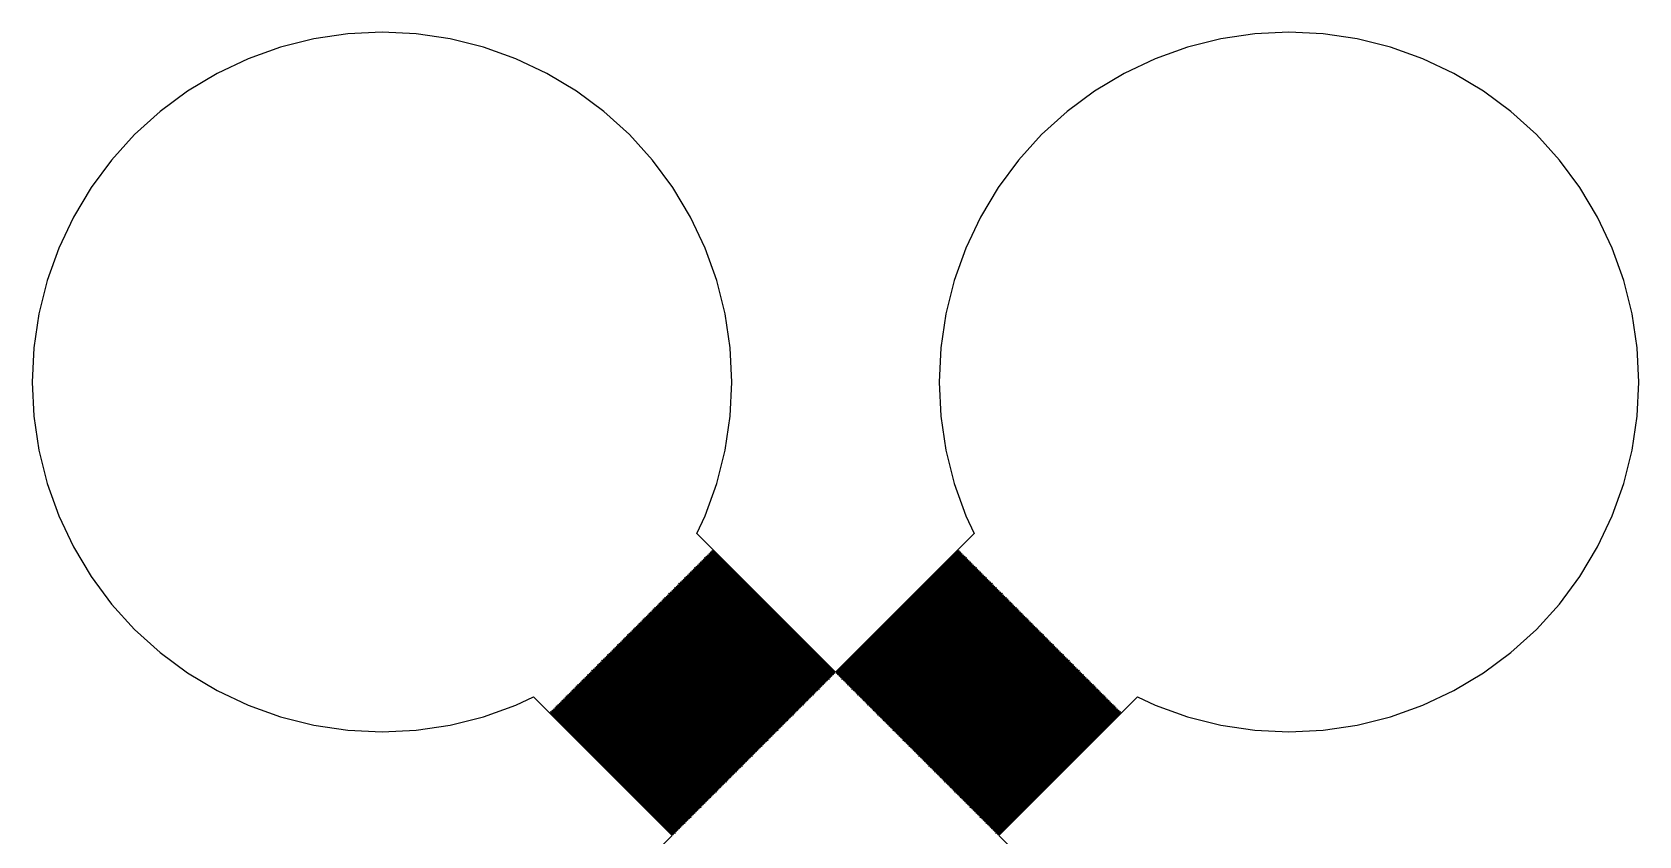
# Model space of a CAD drawing. Extents: x 1 to 107, y 1 to 71.
# Drawn here: x 1.03 to 16.97, y 27 to 34.97 of the extents above; entities that cross this region are included whole.
import ezdxf

# ---------------------------------------------------------------- set-up
doc = ezdxf.new("R2010")
doc.units = 0

msp = doc.modelspace()

# ---------------------------------------------------------------- linework, layer by layer
for p, q in [((3.82585, 34.9005), (3.49553, 34.8178)), ((4.16269, 34.9505), (3.82585, 34.9005)), ((4.50281, 34.9672), (4.16269, 34.9505)), ((4.84293, 34.9505), (4.50281, 34.9672)), ((5.17976, 34.9005), (4.84293, 34.9505)), ((5.51009, 34.8178), (5.17976, 34.9005)), ((12.8202, 34.9005), (12.4899, 34.8178)), ((13.1571, 34.9505), (12.8202, 34.9005)), ((13.4972, 34.9672), (13.1571, 34.9505)), ((13.8373, 34.9505), (13.4972, 34.9672)), ((14.1741, 34.9005), (13.8373, 34.9505)), ((14.5045, 34.8178), (14.1741, 34.9005)), ((3.49553, 34.8178), (3.1749, 34.703)), ((5.83072, 34.703), (5.51009, 34.8178)), ((12.4899, 34.8178), (12.1693, 34.703)), ((14.8251, 34.703), (14.5045, 34.8178)), ((3.1749, 34.703), (2.86707, 34.5574)), ((6.13855, 34.5574), (5.83072, 34.703)), ((12.1693, 34.703), (11.8615, 34.5574)), ((15.1329, 34.5574), (14.8251, 34.703)), ((2.86707, 34.5574), (2.57498, 34.3824)), ((6.43063, 34.3824), (6.13855, 34.5574)), ((11.8615, 34.5574), (11.5694, 34.3824)), ((15.425, 34.3824), (15.1329, 34.5574)), ((2.57498, 34.3824), (2.30147, 34.1795)), ((6.70415, 34.1795), (6.43063, 34.3824)), ((11.5694, 34.3824), (11.2959, 34.1795)), ((15.6985, 34.1795), (15.425, 34.3824)), ((2.30147, 34.1795), (2.04916, 33.9508)), ((6.95647, 33.9508), (6.70415, 34.1795)), ((11.2959, 34.1795), (11.0435, 33.9508)), ((15.9508, 33.9508), (15.6985, 34.1795)), ((2.04916, 33.9508), (1.82047, 33.6985)), ((7.18515, 33.6985), (6.95647, 33.9508)), ((11.0435, 33.9508), (10.8148, 33.6985)), ((16.1795, 33.6985), (15.9508, 33.9508)), ((1.82047, 33.6985), (1.61761, 33.425)), ((7.38802, 33.425), (7.18515, 33.6985)), ((10.8148, 33.6985), (10.612, 33.425)), ((16.3824, 33.425), (16.1795, 33.6985)), ((1.61761, 33.425), (1.44255, 33.1329)), ((7.56306, 33.1329), (7.38802, 33.425)), ((10.612, 33.425), (10.4369, 33.1329)), ((16.5574, 33.1329), (16.3824, 33.425)), ((1.44255, 33.1329), (1.29695, 32.8251)), ((7.70868, 32.8251), (7.56306, 33.1329)), ((10.4369, 33.1329), (10.2913, 32.8251)), ((16.703, 32.8251), (16.5574, 33.1329)), ((1.29695, 32.8251), (1.18224, 32.5045)), ((7.82339, 32.5045), (7.70868, 32.8251)), ((10.2913, 32.8251), (10.1766, 32.5045)), ((16.8178, 32.5045), (16.703, 32.8251)), ((1.18224, 32.5045), (1.09949, 32.1741)), ((7.90614, 32.1741), (7.82339, 32.5045)), ((10.1766, 32.5045), (10.0939, 32.1741)), ((16.9005, 32.1741), (16.8178, 32.5045)), ((1.09949, 32.1741), (1.04953, 31.8373)), ((7.9561, 31.8373), (7.90614, 32.1741)), ((10.0939, 32.1741), (10.0439, 31.8373)), ((16.9505, 31.8373), (16.9005, 32.1741)), ((1.04953, 31.8373), (1.03281, 31.4972)), ((7.97282, 31.4972), (7.9561, 31.8373)), ((10.0439, 31.8373), (10.0272, 31.4972)), ((16.9672, 31.4972), (16.9505, 31.8373)), ((1.03281, 31.4972), (1.04953, 31.1571)), ((7.9561, 31.1571), (7.97282, 31.4972)), ((10.0272, 31.4972), (10.0439, 31.1571)), ((16.9505, 31.1571), (16.9672, 31.4972)), ((1.04953, 31.1571), (1.09949, 30.8202)), ((7.90614, 30.8202), (7.9561, 31.1571)), ((10.0439, 31.1571), (10.0939, 30.8202)), ((16.9005, 30.8202), (16.9505, 31.1571)), ((1.09949, 30.8202), (1.18224, 30.4899)), ((7.82339, 30.4899), (7.90614, 30.8202)), ((10.0939, 30.8202), (10.1766, 30.4899)), ((16.8178, 30.4899), (16.9005, 30.8202)), ((1.18224, 30.4899), (1.29697, 30.1693)), ((7.70868, 30.1693), (7.82339, 30.4899)), ((10.1766, 30.4899), (10.2913, 30.1693)), ((16.703, 30.1693), (16.8178, 30.4899)), ((1.29697, 30.1693), (1.44255, 29.8615)), ((7.62561, 29.9937), (7.70868, 30.1693)), ((10.2913, 30.1693), (10.3744, 29.9937)), ((16.5574, 29.8615), (16.703, 30.1693)), ((9, 28.6192), (7.62561, 29.9937)), ((10.3744, 29.9937), (9, 28.6192)), ((1.44255, 29.8615), (1.61761, 29.5694)), ((7.74347, 29.7909), (7.75053, 29.798)), ((7.75053, 29.798), (8.96465, 28.5839)), ((7.75761, 29.8051), (7.76468, 29.8121)), ((8.97173, 28.591), (7.75761, 29.8051)), ((7.76468, 29.8121), (8.97879, 28.598)), ((7.77176, 29.8192), (7.77882, 29.8263)), ((8.98587, 28.6051), (7.77176, 29.8192)), ((7.77882, 29.8263), (8.99294, 28.6122)), ((9.00706, 28.6122), (10.2212, 29.8263)), ((10.2282, 29.8192), (9.01413, 28.6051)), ((9.02121, 28.598), (10.2353, 29.8121)), ((10.2424, 29.8051), (9.02827, 28.591)), ((9.03535, 28.5839), (10.2495, 29.798)), ((10.2212, 29.8263), (10.2282, 29.8192)), ((10.2353, 29.8121), (10.2424, 29.8051)), ((10.2495, 29.798), (10.2565, 29.7909)), ((16.3824, 29.5694), (16.5574, 29.8615)), ((7.58791, 29.6354), (7.59499, 29.6425)), ((7.59499, 29.6425), (8.8091, 28.4283)), ((7.60205, 29.6495), (7.60912, 29.6566)), ((8.81616, 28.4354), (7.60205, 29.6495)), ((7.60912, 29.6566), (8.82323, 28.4425)), ((7.6162, 29.6637), (7.62326, 29.6707)), ((8.83031, 28.4496), (7.6162, 29.6637)), ((7.62326, 29.6707), (8.83737, 28.4566)), ((7.63034, 29.6778), (7.63741, 29.6849)), ((8.84444, 28.4637), (7.63034, 29.6778)), ((7.63741, 29.6849), (8.85152, 28.4708)), ((7.64449, 29.6919), (7.65155, 29.699)), ((8.85858, 28.4778), (7.64449, 29.6919)), ((7.65155, 29.699), (8.86566, 28.4849)), ((7.65863, 29.7061), (7.6657, 29.7132)), ((8.87273, 28.492), (7.65863, 29.7061)), ((7.6657, 29.7132), (8.87981, 28.499)), ((7.67276, 29.7202), (7.67984, 29.7273)), ((8.88687, 28.5061), (7.67276, 29.7202)), ((7.67984, 29.7273), (8.89395, 28.5132)), ((7.6869, 29.7344), (7.69398, 29.7414)), ((8.90102, 28.5203), (7.6869, 29.7344)), ((7.69398, 29.7414), (8.9081, 28.5273)), ((7.70105, 29.7485), (7.70811, 29.7556)), ((8.91516, 28.5344), (7.70105, 29.7485)), ((7.70811, 29.7556), (8.92223, 28.5415)), ((7.71519, 29.7626), (7.72226, 29.7697)), ((8.92931, 28.5486), (7.71519, 29.7626)), ((7.72226, 29.7697), (8.93637, 28.5556)), ((7.72932, 29.7768), (7.7364, 29.7839)), ((8.94344, 28.5627), (7.72932, 29.7768)), ((7.7364, 29.7839), (8.95052, 28.5698)), ((8.95758, 28.5768), (7.74347, 29.7909)), ((10.2565, 29.7909), (9.04242, 28.5768)), ((9.04948, 28.5698), (10.2636, 29.7839)), ((10.2707, 29.7768), (9.05656, 28.5627)), ((9.06363, 28.5556), (10.2777, 29.7697)), ((10.2848, 29.7626), (9.07069, 28.5486)), ((9.07777, 28.5415), (10.2919, 29.7556)), ((10.299, 29.7485), (9.08484, 28.5344)), ((9.0919, 28.5273), (10.306, 29.7414)), ((10.3131, 29.7344), (9.09898, 28.5203)), ((9.10605, 28.5132), (10.3202, 29.7273)), ((10.3272, 29.7202), (9.11313, 28.5061)), ((9.12019, 28.499), (10.3343, 29.7132)), ((10.3414, 29.7061), (9.12727, 28.492)), ((9.13434, 28.4849), (10.3484, 29.699)), ((10.3555, 29.6919), (9.14142, 28.4778)), ((9.14848, 28.4708), (10.3626, 29.6849)), ((10.3697, 29.6778), (9.15556, 28.4637)), ((9.16263, 28.4566), (10.3767, 29.6707)), ((10.3838, 29.6637), (9.16969, 28.4496)), ((9.17677, 28.4425), (10.3909, 29.6566)), ((10.3979, 29.6495), (9.18384, 28.4354)), ((9.1909, 28.4283), (10.405, 29.6425)), ((10.2636, 29.7839), (10.2707, 29.7768)), ((10.2777, 29.7697), (10.2848, 29.7626)), ((10.2919, 29.7556), (10.299, 29.7485)), ((10.306, 29.7414), (10.3131, 29.7344)), ((10.3202, 29.7273), (10.3272, 29.7202)), ((10.3343, 29.7132), (10.3414, 29.7061)), ((10.3484, 29.699), (10.3555, 29.6919)), ((10.3626, 29.6849), (10.3697, 29.6778)), ((10.3767, 29.6707), (10.3838, 29.6637)), ((10.3909, 29.6566), (10.3979, 29.6495)), ((10.405, 29.6425), (10.4121, 29.6354)), ((1.61761, 29.5694), (1.82047, 29.2959)), ((7.43234, 29.4798), (7.43942, 29.4869)), ((8.64645, 28.2657), (7.43234, 29.4798)), ((7.43942, 29.4869), (8.65353, 28.2728)), ((7.44649, 29.494), (7.45355, 29.501)), ((8.6606, 28.2798), (7.44649, 29.494)), ((7.45355, 29.501), (8.66766, 28.2869)), ((7.46063, 29.5081), (7.4677, 29.5152)), ((8.67474, 28.294), (7.46063, 29.5081)), ((7.4677, 29.5152), (8.68181, 28.3011)), ((7.47476, 29.5222), (7.48184, 29.5293)), ((8.68887, 28.3081), (7.47476, 29.5222)), ((7.48184, 29.5293), (8.69595, 28.3152)), ((7.48891, 29.5364), (7.49599, 29.5434)), ((8.70302, 28.3223), (7.48891, 29.5364)), ((7.49599, 29.5434), (8.7101, 28.3293)), ((7.50307, 29.5505), (7.51013, 29.5576)), ((8.71716, 28.3364), (7.50307, 29.5505)), ((7.51013, 29.5576), (8.72424, 28.3435)), ((7.51721, 29.5647), (7.52428, 29.5717)), ((8.73131, 28.3506), (7.51721, 29.5647)), ((7.52428, 29.5717), (8.73839, 28.3576)), ((7.53134, 29.5788), (7.53842, 29.5859)), ((8.74545, 28.3647), (7.53134, 29.5788)), ((7.53842, 29.5859), (8.75253, 28.3718)), ((7.54549, 29.5929), (7.55255, 29.6)), ((8.7596, 28.3788), (7.54549, 29.5929)), ((7.55255, 29.6), (8.76666, 28.3859)), ((7.55963, 29.6071), (7.5667, 29.6142)), ((8.77374, 28.393), (7.55963, 29.6071)), ((7.5667, 29.6142), (8.78081, 28.4001)), ((7.57376, 29.6212), (7.58084, 29.6283)), ((8.78787, 28.4071), (7.57376, 29.6212)), ((7.58084, 29.6283), (8.79495, 28.4142)), ((8.80202, 28.4213), (7.58791, 29.6354)), ((10.4121, 29.6354), (9.19798, 28.4213)), ((9.20505, 28.4142), (10.4192, 29.6283)), ((10.4262, 29.6212), (9.21213, 28.4071)), ((9.21919, 28.4001), (10.4333, 29.6142)), ((10.4404, 29.6071), (9.22626, 28.393)), ((9.23334, 28.3859), (10.4474, 29.6)), ((10.4545, 29.5929), (9.2404, 28.3788)), ((9.24747, 28.3718), (10.4616, 29.5859)), ((10.4687, 29.5788), (9.25455, 28.3647)), ((9.26161, 28.3576), (10.4757, 29.5717)), ((10.4828, 29.5647), (9.26869, 28.3506)), ((9.27576, 28.3435), (10.4899, 29.5576)), ((10.4969, 29.5505), (9.28284, 28.3364)), ((9.2899, 28.3293), (10.504, 29.5434)), ((10.5111, 29.5364), (9.29698, 28.3223)), ((9.30405, 28.3152), (10.5182, 29.5293)), ((10.5252, 29.5222), (9.31113, 28.3081)), ((9.31819, 28.3011), (10.5323, 29.5152)), ((10.5394, 29.5081), (9.32526, 28.294)), ((9.33234, 28.2869), (10.5464, 29.501)), ((10.5535, 29.494), (9.3394, 28.2798)), ((9.34647, 28.2728), (10.5606, 29.4869)), ((10.5677, 29.4798), (9.35355, 28.2657)), ((10.4192, 29.6283), (10.4262, 29.6212)), ((10.4333, 29.6142), (10.4404, 29.6071)), ((10.4474, 29.6), (10.4545, 29.5929)), ((10.4616, 29.5859), (10.4687, 29.5788)), ((10.4757, 29.5717), (10.4828, 29.5647)), ((10.4899, 29.5576), (10.4969, 29.5505)), ((10.504, 29.5434), (10.5111, 29.5364)), ((10.5182, 29.5293), (10.5252, 29.5222)), ((10.5323, 29.5152), (10.5394, 29.5081)), ((10.5464, 29.501), (10.5535, 29.494)), ((10.5606, 29.4869), (10.5677, 29.4798)), ((16.1795, 29.2959), (16.3824, 29.5694)), ((7.27678, 29.3242), (7.28386, 29.3313)), ((8.49089, 28.1101), (7.27678, 29.3242)), ((7.28386, 29.3313), (8.49797, 28.1172)), ((7.29092, 29.3384), (7.29799, 29.3455)), ((8.50504, 28.1243), (7.29092, 29.3384)), ((7.29799, 29.3455), (8.5121, 28.1313)), ((7.30507, 29.3525), (7.31213, 29.3596)), ((8.51918, 28.1384), (7.30507, 29.3525)), ((7.31213, 29.3596), (8.52625, 28.1455)), ((7.3192, 29.3667), (7.32628, 29.3737)), ((8.53331, 28.1526), (7.3192, 29.3667)), ((7.32628, 29.3737), (8.54039, 28.1596)), ((7.33334, 29.3808), (7.34042, 29.3879)), ((8.54745, 28.1667), (7.33334, 29.3808)), ((7.34042, 29.3879), (8.55453, 28.1738)), ((7.34749, 29.395), (7.35457, 29.402)), ((8.5616, 28.1808), (7.34749, 29.395)), ((7.35457, 29.402), (8.56866, 28.1879)), ((7.36163, 29.4091), (7.36871, 29.4162)), ((8.57574, 28.195), (7.36163, 29.4091)), ((7.36871, 29.4162), (8.58282, 28.2021)), ((7.37578, 29.4232), (7.38286, 29.4303)), ((8.58989, 28.2091), (7.37578, 29.4232)), ((7.38286, 29.4303), (8.59697, 28.2162)), ((7.38992, 29.4374), (7.39699, 29.4444)), ((8.60403, 28.2233), (7.38992, 29.4374)), ((7.39699, 29.4444), (8.6111, 28.2303)), ((7.40407, 29.4515), (7.41113, 29.4586)), ((8.61818, 28.2374), (7.40407, 29.4515)), ((7.41113, 29.4586), (8.62524, 28.2445)), ((7.41821, 29.4657), (7.42528, 29.4727)), ((8.63232, 28.2516), (7.41821, 29.4657)), ((7.42528, 29.4727), (8.63939, 28.2586)), ((9.36061, 28.2586), (10.5747, 29.4727)), ((10.5818, 29.4657), (9.36768, 28.2516)), ((9.37476, 28.2445), (10.5889, 29.4586)), ((10.5959, 29.4515), (9.38182, 28.2374)), ((9.3889, 28.2303), (10.603, 29.4444)), ((10.6101, 29.4374), (9.39597, 28.2233)), ((9.40303, 28.2162), (10.6171, 29.4303)), ((10.6242, 29.4232), (9.41011, 28.2091)), ((9.41718, 28.2021), (10.6313, 29.4162)), ((10.6384, 29.4091), (9.42426, 28.195)), ((9.43134, 28.1879), (10.6454, 29.402)), ((10.6525, 29.395), (9.4384, 28.1808)), ((9.44547, 28.1738), (10.6596, 29.3879)), ((10.6667, 29.3808), (9.45255, 28.1667)), ((9.45961, 28.1596), (10.6737, 29.3737)), ((10.6808, 29.3667), (9.46669, 28.1526)), ((9.47375, 28.1455), (10.6879, 29.3596)), ((10.6949, 29.3525), (9.48082, 28.1384)), ((9.4879, 28.1313), (10.702, 29.3455)), ((10.7091, 29.3384), (9.49496, 28.1243)), ((9.50203, 28.1172), (10.7161, 29.3313)), ((10.7232, 29.3242), (9.50911, 28.1101)), ((10.5747, 29.4727), (10.5818, 29.4657)), ((10.5889, 29.4586), (10.5959, 29.4515)), ((10.603, 29.4444), (10.6101, 29.4374)), ((10.6171, 29.4303), (10.6242, 29.4232)), ((10.6313, 29.4162), (10.6384, 29.4091)), ((10.6454, 29.402), (10.6525, 29.395)), ((10.6596, 29.3879), (10.6667, 29.3808)), ((10.6737, 29.3737), (10.6808, 29.3667)), ((10.6879, 29.3596), (10.6949, 29.3525)), ((10.702, 29.3455), (10.7091, 29.3384)), ((10.7161, 29.3313), (10.7232, 29.3242)), ((1.82047, 29.2959), (2.04916, 29.0435)), ((7.10709, 29.1545), (7.11415, 29.1616)), ((7.11415, 29.1616), (8.32826, 27.9475)), ((7.12122, 29.1687), (7.1283, 29.1758)), ((8.33533, 27.9546), (7.12122, 29.1687)), ((7.1283, 29.1758), (8.34241, 27.9617)), ((7.13536, 29.1828), (7.14243, 29.1899)), ((8.34947, 27.9687), (7.13536, 29.1828)), ((7.14243, 29.1899), (8.35654, 27.9758)), ((7.14951, 29.197), (7.15657, 29.204)), ((8.36362, 27.9829), (7.14951, 29.197)), ((7.15657, 29.204), (8.37068, 27.9899)), ((7.16365, 29.2111), (7.17072, 29.2182)), ((8.37776, 27.997), (7.16365, 29.2111)), ((7.17072, 29.2182), (8.38483, 28.0041)), ((7.17778, 29.2253), (7.18486, 29.2323)), ((8.39189, 28.0111), (7.17778, 29.2253)), ((7.18486, 29.2323), (8.39897, 28.0182)), ((7.19193, 29.2394), (7.19901, 29.2465)), ((8.40604, 28.0253), (7.19193, 29.2394)), ((7.19901, 29.2465), (8.4131, 28.0323)), ((7.20607, 29.2535), (7.21315, 29.2606)), ((8.42018, 28.0394), (7.20607, 29.2535)), ((7.21315, 29.2606), (8.42725, 28.0465)), ((7.22021, 29.2677), (7.22729, 29.2747)), ((8.43433, 28.0536), (7.22021, 29.2677)), ((7.22729, 29.2747), (8.44139, 28.0606)), ((7.23436, 29.2818), (7.24144, 29.2889)), ((8.44847, 28.0677), (7.23436, 29.2818)), ((7.24144, 29.2889), (8.45554, 28.0748)), ((7.2485, 29.296), (7.25557, 29.303)), ((8.46262, 28.0818), (7.2485, 29.296)), ((7.25557, 29.303), (8.46968, 28.0889)), ((7.26265, 29.3101), (7.26971, 29.3172)), ((8.47676, 28.096), (7.26265, 29.3101)), ((7.26971, 29.3172), (8.48383, 28.1031)), ((9.51617, 28.1031), (10.7303, 29.3172)), ((10.7374, 29.3101), (9.52324, 28.096)), ((9.53032, 28.0889), (10.7444, 29.303)), ((10.7515, 29.296), (9.53738, 28.0818)), ((9.54446, 28.0748), (10.7586, 29.2889)), ((10.7656, 29.2818), (9.55153, 28.0677)), ((9.55861, 28.0606), (10.7727, 29.2747)), ((10.7798, 29.2677), (9.56567, 28.0536)), ((9.57275, 28.0465), (10.7868, 29.2606)), ((10.7939, 29.2535), (9.57982, 28.0394)), ((9.5869, 28.0323), (10.801, 29.2465)), ((10.8081, 29.2394), (9.59396, 28.0253)), ((9.60103, 28.0182), (10.8151, 29.2323)), ((10.8222, 29.2253), (9.60811, 28.0111)), ((9.61517, 28.0041), (10.8293, 29.2182)), ((10.8363, 29.2111), (9.62224, 27.997)), ((9.62932, 27.9899), (10.8434, 29.204)), ((10.8505, 29.197), (9.63638, 27.9829)), ((9.64346, 27.9758), (10.8576, 29.1899)), ((10.8646, 29.1828), (9.65053, 27.9687)), ((9.65759, 27.9617), (10.8717, 29.1758)), ((10.8788, 29.1687), (9.66467, 27.9546)), ((9.67174, 27.9475), (10.8858, 29.1616)), ((10.7303, 29.3172), (10.7374, 29.3101)), ((10.7444, 29.303), (10.7515, 29.296)), ((10.7586, 29.2889), (10.7656, 29.2818)), ((10.7727, 29.2747), (10.7798, 29.2677)), ((10.7868, 29.2606), (10.7939, 29.2535)), ((10.801, 29.2465), (10.8081, 29.2394)), ((10.8151, 29.2323), (10.8222, 29.2253)), ((10.8293, 29.2182), (10.8363, 29.2111)), ((10.8434, 29.204), (10.8505, 29.197)), ((10.8576, 29.1899), (10.8646, 29.1828)), ((10.8717, 29.1758), (10.8788, 29.1687)), ((10.8858, 29.1616), (10.8929, 29.1545)), ((15.9508, 29.0435), (16.1795, 29.2959)), ((2.04916, 29.0435), (2.30148, 28.8148)), ((6.95152, 28.999), (6.95859, 29.0061)), ((6.95859, 29.0061), (8.1727, 27.7919)), ((6.96567, 29.0131), (6.97273, 29.0202)), ((8.17978, 27.799), (6.96567, 29.0131)), ((6.97273, 29.0202), (8.18684, 27.8061)), ((6.9798, 29.0273), (6.98688, 29.0343)), ((8.19391, 27.8132), (6.9798, 29.0273)), ((6.98688, 29.0343), (8.20099, 27.8202)), ((6.99394, 29.0414), (7.00101, 29.0485)), ((8.20805, 27.8273), (6.99394, 29.0414)), ((7.00101, 29.0485), (8.21512, 27.8344)), ((7.00809, 29.0556), (7.01515, 29.0626)), ((8.2222, 27.8414), (7.00809, 29.0556)), ((7.01515, 29.0626), (8.22926, 27.8485)), ((7.02222, 29.0697), (7.0293, 29.0768)), ((8.23633, 27.8556), (7.02222, 29.0697)), ((7.0293, 29.0768), (8.24341, 27.8627)), ((7.03636, 29.0838), (7.04343, 29.0909)), ((8.25047, 27.8697), (7.03636, 29.0838)), ((7.04343, 29.0909), (8.25754, 27.8768)), ((7.05051, 29.098), (7.05757, 29.105)), ((8.26462, 27.8839), (7.05051, 29.098)), ((7.05757, 29.105), (8.27168, 27.8909)), ((7.06465, 29.1121), (7.07172, 29.1192)), ((8.27876, 27.898), (7.06465, 29.1121)), ((7.07172, 29.1192), (8.28583, 27.9051)), ((7.0788, 29.1263), (7.08588, 29.1333)), ((8.29291, 27.9121), (7.0788, 29.1263)), ((7.08588, 29.1333), (8.29997, 27.9192)), ((7.09294, 29.1404), (7.10001, 29.1475)), ((8.30705, 27.9263), (7.09294, 29.1404)), ((7.10001, 29.1475), (8.31412, 27.9333)), ((8.3212, 27.9404), (7.10709, 29.1545)), ((10.8929, 29.1545), (9.6788, 27.9404)), ((9.68588, 27.9333), (10.9, 29.1475)), ((10.9071, 29.1404), (9.69295, 27.9263)), ((9.70003, 27.9192), (10.9141, 29.1333)), ((10.9212, 29.1263), (9.70709, 27.9121)), ((9.71417, 27.9051), (10.9283, 29.1192)), ((10.9353, 29.1121), (9.72124, 27.898)), ((9.72832, 27.8909), (10.9424, 29.105)), ((10.9495, 29.098), (9.73538, 27.8839)), ((9.74246, 27.8768), (10.9566, 29.0909)), ((10.9636, 29.0838), (9.74953, 27.8697)), ((9.75659, 27.8627), (10.9707, 29.0768)), ((10.9778, 29.0697), (9.76367, 27.8556)), ((9.77074, 27.8485), (10.9848, 29.0626)), ((10.9919, 29.0556), (9.7778, 27.8414)), ((9.78488, 27.8344), (10.999, 29.0485)), ((11.0061, 29.0414), (9.79195, 27.8273)), ((9.79901, 27.8202), (11.0131, 29.0343)), ((11.0202, 29.0273), (9.80609, 27.8132)), ((9.81316, 27.8061), (11.0273, 29.0202)), ((11.0343, 29.0131), (9.82022, 27.799)), ((9.8273, 27.7919), (11.0414, 29.0061)), ((10.9, 29.1475), (10.9071, 29.1404)), ((10.9141, 29.1333), (10.9212, 29.1263)), ((10.9283, 29.1192), (10.9353, 29.1121)), ((10.9424, 29.105), (10.9495, 29.098)), ((10.9566, 29.0909), (10.9636, 29.0838)), ((10.9707, 29.0768), (10.9778, 29.0697)), ((10.9848, 29.0626), (10.9919, 29.0556)), ((10.999, 29.0485), (11.0061, 29.0414)), ((11.0131, 29.0343), (11.0202, 29.0273)), ((11.0273, 29.0202), (11.0343, 29.0131)), ((11.0414, 29.0061), (11.0485, 28.999)), ((15.6985, 28.8148), (15.9508, 29.0435)), ((6.79596, 28.8434), (6.80302, 28.8505)), ((8.01007, 27.6293), (6.79596, 28.8434)), ((6.80302, 28.8505), (8.01714, 27.6364)), ((6.8101, 28.8576), (6.81717, 28.8646)), ((8.02422, 27.6435), (6.8101, 28.8576)), ((6.81717, 28.8646), (8.03128, 27.6505)), ((6.82425, 28.8717), (6.83131, 28.8788)), ((8.03835, 27.6576), (6.82425, 28.8717)), ((6.83131, 28.8788), (8.04543, 27.6647)), ((6.83839, 28.8858), (6.84546, 28.8929)), ((8.05251, 27.6717), (6.83839, 28.8858)), ((6.84546, 28.8929), (8.05957, 27.6788)), ((6.85254, 28.9), (6.8596, 28.9071)), ((8.06665, 27.6859), (6.85254, 28.9)), ((6.8596, 28.9071), (8.07372, 27.6929)), ((6.86667, 28.9141), (6.87375, 28.9212)), ((8.08078, 27.7), (6.86667, 28.9141)), ((6.87375, 28.9212), (8.08786, 27.7071)), ((6.88081, 28.9283), (6.88788, 28.9353)), ((8.09492, 27.7142), (6.88081, 28.9283)), ((6.88788, 28.9353), (8.10199, 27.7212)), ((6.89496, 28.9424), (6.90202, 28.9495)), ((8.10907, 27.7283), (6.89496, 28.9424)), ((6.90202, 28.9495), (8.11613, 27.7354)), ((6.9091, 28.9566), (6.91617, 28.9636)), ((8.12321, 27.7425), (6.9091, 28.9566)), ((6.91617, 28.9636), (8.13028, 27.7495)), ((6.92323, 28.9707), (6.93031, 28.9778)), ((8.13734, 27.7566), (6.92323, 28.9707)), ((6.93031, 28.9778), (8.14442, 27.7637)), ((6.93738, 28.9848), (6.94444, 28.9919)), ((8.15149, 27.7707), (6.93738, 28.9848)), ((6.94444, 28.9919), (8.15855, 27.7778)), ((8.16563, 27.7849), (6.95152, 28.999)), ((11.0485, 28.999), (9.83437, 27.7849)), ((9.84145, 27.7778), (11.0556, 28.9919)), ((11.0626, 28.9848), (9.84851, 27.7707)), ((9.85558, 27.7637), (11.0697, 28.9778)), ((11.0768, 28.9707), (9.86266, 27.7566)), ((9.86972, 27.7495), (11.0838, 28.9636)), ((11.0909, 28.9566), (9.87679, 27.7425)), ((9.88387, 27.7354), (11.098, 28.9495)), ((11.105, 28.9424), (9.89093, 27.7283)), ((9.89801, 27.7212), (11.1121, 28.9353)), ((11.1192, 28.9283), (9.90508, 27.7142)), ((9.91214, 27.7071), (11.1263, 28.9212)), ((11.1333, 28.9141), (9.91922, 27.7)), ((9.92628, 27.6929), (11.1404, 28.9071)), ((11.1475, 28.9), (9.93335, 27.6859)), ((9.94043, 27.6788), (11.1545, 28.8929)), ((11.1616, 28.8858), (9.94749, 27.6717)), ((9.95457, 27.6647), (11.1687, 28.8788)), ((11.1758, 28.8717), (9.96165, 27.6576)), ((9.96872, 27.6505), (11.1828, 28.8646)), ((11.1899, 28.8576), (9.97578, 27.6435)), ((9.98286, 27.6364), (11.197, 28.8505)), ((11.204, 28.8434), (9.98993, 27.6293)), ((11.0556, 28.9919), (11.0626, 28.9848)), ((11.0697, 28.9778), (11.0768, 28.9707)), ((11.0838, 28.9636), (11.0909, 28.9566)), ((11.098, 28.9495), (11.105, 28.9424)), ((11.1121, 28.9353), (11.1192, 28.9283)), ((11.1263, 28.9212), (11.1333, 28.9141)), ((11.1404, 28.9071), (11.1475, 28.9)), ((11.1545, 28.8929), (11.1616, 28.8858)), ((11.1687, 28.8788), (11.1758, 28.8717)), ((11.1828, 28.8646), (11.1899, 28.8576)), ((11.197, 28.8505), (11.204, 28.8434)), ((2.30148, 28.8148), (2.57498, 28.612)), ((6.6404, 28.6879), (6.64746, 28.6949)), ((7.85451, 27.4738), (6.6404, 28.6879)), ((6.64746, 28.6949), (7.86157, 27.4808)), ((6.65454, 28.702), (6.66161, 28.7091)), ((7.86865, 27.4879), (6.65454, 28.702)), ((6.66161, 28.7091), (7.87572, 27.495)), ((6.66869, 28.7161), (6.67575, 28.7232)), ((7.88278, 27.502), (6.66869, 28.7161)), ((6.67575, 28.7232), (7.88986, 27.5091)), ((6.68283, 28.7303), (6.6899, 28.7374)), ((7.89693, 27.5162), (6.68283, 28.7303)), ((6.6899, 28.7374), (7.90401, 27.5232)), ((6.69698, 28.7444), (6.70404, 28.7515)), ((7.91107, 27.5303), (6.69698, 28.7444)), ((6.70404, 28.7515), (7.91815, 27.5374)), ((6.71111, 28.7586), (6.71819, 28.7656)), ((7.92522, 27.5445), (6.71111, 28.7586)), ((6.71819, 28.7656), (7.9323, 27.5515)), ((6.72525, 28.7727), (6.73233, 28.7798)), ((7.93936, 27.5586), (6.72525, 28.7727)), ((6.73233, 28.7798), (7.94644, 27.5657)), ((6.7394, 28.7868), (6.74646, 28.7939)), ((7.95351, 27.5728), (6.7394, 28.7868)), ((6.74646, 28.7939), (7.96057, 27.5798)), ((6.75354, 28.801), (6.7606, 28.8081)), ((7.96765, 27.5869), (6.75354, 28.801)), ((6.7606, 28.8081), (7.97472, 27.594)), ((6.76767, 28.8151), (6.77475, 28.8222)), ((7.98178, 27.601), (6.76767, 28.8151)), ((6.77475, 28.8222), (7.98886, 27.6081)), ((6.78181, 28.8293), (6.78888, 28.8363)), ((7.99593, 27.6152), (6.78181, 28.8293)), ((6.78888, 28.8363), (8.00299, 27.6222)), ((9.99701, 27.6222), (11.2111, 28.8363)), ((11.2182, 28.8293), (10.0041, 27.6152)), ((10.0111, 27.6081), (11.2253, 28.8222)), ((11.2323, 28.8151), (10.0182, 27.601)), ((10.0253, 27.594), (11.2394, 28.8081)), ((11.2465, 28.801), (10.0323, 27.5869)), ((10.0394, 27.5798), (11.2535, 28.7939)), ((11.2606, 28.7868), (10.0465, 27.5728)), ((10.0536, 27.5657), (11.2677, 28.7798)), ((11.2747, 28.7727), (10.0606, 27.5586)), ((10.0677, 27.5515), (11.2818, 28.7656)), ((11.2889, 28.7586), (10.0748, 27.5445)), ((10.0818, 27.5374), (11.296, 28.7515)), ((11.303, 28.7444), (10.0889, 27.5303)), ((10.096, 27.5232), (11.3101, 28.7374)), ((11.3172, 28.7303), (10.1031, 27.5162)), ((10.1101, 27.5091), (11.3242, 28.7232)), ((11.3313, 28.7161), (10.1172, 27.502)), ((10.1243, 27.495), (11.3384, 28.7091)), ((11.3455, 28.702), (10.1313, 27.4879)), ((10.1384, 27.4808), (11.3525, 28.6949)), ((11.3596, 28.6879), (10.1455, 27.4738)), ((11.2111, 28.8363), (11.2182, 28.8293)), ((11.2253, 28.8222), (11.2323, 28.8151)), ((11.2394, 28.8081), (11.2465, 28.801)), ((11.2535, 28.7939), (11.2606, 28.7868)), ((11.2677, 28.7798), (11.2747, 28.7727)), ((11.2818, 28.7656), (11.2889, 28.7586)), ((11.296, 28.7515), (11.303, 28.7444)), ((11.3101, 28.7374), (11.3172, 28.7303)), ((11.3242, 28.7232), (11.3313, 28.7161)), ((11.3384, 28.7091), (11.3455, 28.702)), ((11.3525, 28.6949), (11.3596, 28.6879)), ((15.425, 28.612), (15.6985, 28.8148)), ((2.57498, 28.612), (2.86708, 28.4369)), ((6.47069, 28.5182), (6.47777, 28.5252)), ((6.47777, 28.5252), (7.69188, 27.3111)), ((6.48483, 28.5323), (6.4919, 28.5394)), ((7.69894, 27.3182), (6.48483, 28.5323)), ((6.4919, 28.5394), (7.70601, 27.3253)), ((6.49898, 28.5464), (6.50604, 28.5535)), ((7.71309, 27.3323), (6.49898, 28.5464)), ((6.50604, 28.5535), (7.72015, 27.3394)), ((6.51311, 28.5606), (6.52019, 28.5677)), ((7.72722, 27.3465), (6.51311, 28.5606)), ((6.52019, 28.5677), (7.7343, 27.3535)), ((6.52725, 28.5747), (6.53433, 28.5818)), ((7.74136, 27.3606), (6.52725, 28.5747)), ((6.53433, 28.5818), (7.74844, 27.3677)), ((6.5414, 28.5889), (6.54848, 28.5959)), ((7.75551, 27.3748), (6.5414, 28.5889)), ((6.54848, 28.5959), (7.76259, 27.3818)), ((6.55556, 28.603), (6.56262, 28.6101)), ((7.76965, 27.3889), (6.55556, 28.603)), ((6.56262, 28.6101), (7.77673, 27.396)), ((6.56969, 28.6171), (6.57677, 28.6242)), ((7.7838, 27.403), (6.56969, 28.6171)), ((6.57677, 28.6242), (7.79088, 27.4101)), ((6.58383, 28.6313), (6.5909, 28.6384)), ((7.79794, 27.4172), (6.58383, 28.6313)), ((6.5909, 28.6384), (7.80501, 27.4243)), ((6.59798, 28.6454), (6.60504, 28.6525)), ((7.81209, 27.4313), (6.59798, 28.6454)), ((6.60504, 28.6525), (7.81915, 27.4384)), ((6.61211, 28.6596), (6.61919, 28.6667)), ((7.82622, 27.4455), (6.61211, 28.6596)), ((6.61919, 28.6667), (7.8333, 27.4525)), ((6.62625, 28.6737), (6.63333, 28.6808)), ((7.84036, 27.4596), (6.62625, 28.6737)), ((6.63333, 28.6808), (7.84744, 27.4667)), ((8.9081, 28.5273), (8.90102, 28.5203)), ((8.92223, 28.5415), (8.91516, 28.5344)), ((8.93637, 28.5556), (8.92931, 28.5486)), ((8.95052, 28.5698), (8.94344, 28.5627)), ((8.96465, 28.5839), (8.95758, 28.5768)), ((8.97879, 28.598), (8.97173, 28.591)), ((8.99294, 28.6122), (8.98587, 28.6051)), ((9.01413, 28.6051), (9.00706, 28.6122)), ((9.02827, 28.591), (9.02121, 28.598)), ((9.04242, 28.5768), (9.03535, 28.5839)), ((9.05656, 28.5627), (9.04948, 28.5698)), ((9.07069, 28.5486), (9.06363, 28.5556)), ((9.08484, 28.5344), (9.07777, 28.5415)), ((9.09898, 28.5203), (9.0919, 28.5273)), ((10.1526, 27.4667), (11.3667, 28.6808)), ((11.3737, 28.6737), (10.1596, 27.4596)), ((10.1667, 27.4525), (11.3808, 28.6667)), ((11.3879, 28.6596), (10.1738, 27.4455)), ((10.1808, 27.4384), (11.395, 28.6525)), ((11.402, 28.6454), (10.1879, 27.4313)), ((10.195, 27.4243), (11.4091, 28.6384)), ((11.4162, 28.6313), (10.2021, 27.4172)), ((10.2091, 27.4101), (11.4232, 28.6242)), ((11.4303, 28.6171), (10.2162, 27.403)), ((10.2233, 27.396), (11.4374, 28.6101)), ((11.4444, 28.603), (10.2303, 27.3889)), ((10.2374, 27.3818), (11.4515, 28.5959)), ((11.4586, 28.5889), (10.2445, 27.3748)), ((10.2516, 27.3677), (11.4657, 28.5818)), ((11.4727, 28.5747), (10.2586, 27.3606)), ((10.2657, 27.3535), (11.4798, 28.5677)), ((11.4869, 28.5606), (10.2728, 27.3465)), ((10.2798, 27.3394), (11.494, 28.5535)), ((11.501, 28.5464), (10.2869, 27.3323)), ((10.294, 27.3253), (11.5081, 28.5394)), ((11.5152, 28.5323), (10.3011, 27.3182)), ((10.3081, 27.3111), (11.5222, 28.5252)), ((11.3667, 28.6808), (11.3737, 28.6737)), ((11.3808, 28.6667), (11.3879, 28.6596)), ((11.395, 28.6525), (11.402, 28.6454)), ((11.4091, 28.6384), (11.4162, 28.6313)), ((11.4232, 28.6242), (11.4303, 28.6171)), ((11.4374, 28.6101), (11.4444, 28.603)), ((11.4515, 28.5959), (11.4586, 28.5889)), ((11.4657, 28.5818), (11.4727, 28.5747)), ((11.4798, 28.5677), (11.4869, 28.5606)), ((11.494, 28.5535), (11.501, 28.5464)), ((11.5081, 28.5394), (11.5152, 28.5323)), ((11.5222, 28.5252), (11.5293, 28.5182)), ((15.1329, 28.4369), (15.425, 28.612)), ((2.86708, 28.4369), (3.17491, 28.2913)), ((5.83072, 28.2913), (6.00635, 28.3744)), ((6.00635, 28.3744), (7.38075, 27)), ((6.31512, 28.3626), (6.3222, 28.3697)), ((6.3222, 28.3697), (7.53632, 27.1556)), ((6.32927, 28.3767), (6.33633, 28.3838)), ((7.54338, 27.1626), (6.32927, 28.3767)), ((6.33633, 28.3838), (7.55045, 27.1697)), ((6.34341, 28.3909), (6.35048, 28.3979)), ((7.55753, 27.1768), (6.34341, 28.3909)), ((6.35048, 28.3979), (7.56459, 27.1838)), ((6.35754, 28.405), (6.36462, 28.4121)), ((7.57166, 27.1909), (6.35754, 28.405)), ((6.36462, 28.4121), (7.57874, 27.198)), ((6.37169, 28.4192), (6.37877, 28.4262)), ((7.5858, 27.205), (6.37169, 28.4192)), ((6.37877, 28.4262), (7.59288, 27.2121)), ((6.38583, 28.4333), (6.39291, 28.4404)), ((7.59995, 27.2192), (6.38583, 28.4333)), ((6.39291, 28.4404), (7.60701, 27.2263)), ((6.39998, 28.4474), (6.40706, 28.4545)), ((7.61409, 27.2333), (6.39998, 28.4474)), ((6.40706, 28.4545), (7.62115, 27.2404)), ((6.41412, 28.4616), (6.4212, 28.4687)), ((7.62823, 27.2475), (6.41412, 28.4616)), ((6.4212, 28.4687), (7.63531, 27.2545)), ((6.42827, 28.4757), (6.43533, 28.4828)), ((7.64238, 27.2616), (6.42827, 28.4757)), ((6.43533, 28.4828), (7.64944, 27.2687)), ((6.44241, 28.4899), (6.44948, 28.4969)), ((7.65652, 27.2758), (6.44241, 28.4899)), ((6.44948, 28.4969), (7.66359, 27.2828)), ((6.45656, 28.504), (6.46362, 28.5111)), ((7.67067, 27.2899), (6.45656, 28.504)), ((6.46362, 28.5111), (7.67773, 27.297)), ((7.6848, 27.304), (6.47069, 28.5182)), ((8.75253, 28.3718), (8.74545, 28.3647)), ((8.76666, 28.3859), (8.7596, 28.3788)), ((8.78081, 28.4001), (8.77374, 28.393)), ((8.79495, 28.4142), (8.78787, 28.4071)), ((8.8091, 28.4283), (8.80202, 28.4213)), ((8.82323, 28.4425), (8.81616, 28.4354)), ((8.83737, 28.4566), (8.83031, 28.4496)), ((8.85152, 28.4708), (8.84444, 28.4637)), ((8.86566, 28.4849), (8.85858, 28.4778)), ((8.87981, 28.499), (8.87273, 28.492)), ((8.89395, 28.5132), (8.88687, 28.5061)), ((9.11313, 28.5061), (9.10605, 28.5132)), ((9.12727, 28.492), (9.12019, 28.499)), ((9.14142, 28.4778), (9.13434, 28.4849)), ((9.15556, 28.4637), (9.14848, 28.4708)), ((9.16969, 28.4496), (9.16263, 28.4566)), ((9.18384, 28.4354), (9.17677, 28.4425)), ((9.19798, 28.4213), (9.1909, 28.4283)), ((9.21213, 28.4071), (9.20505, 28.4142)), ((9.22626, 28.393), (9.21919, 28.4001)), ((9.2404, 28.3788), (9.23334, 28.3859)), ((9.25455, 28.3647), (9.24747, 28.3718)), ((11.5293, 28.5182), (10.3152, 27.304)), ((10.3223, 27.297), (11.5364, 28.5111)), ((11.5434, 28.504), (10.3293, 27.2899)), ((10.3364, 27.2828), (11.5505, 28.4969)), ((11.5576, 28.4899), (10.3435, 27.2758)), ((10.3506, 27.2687), (11.5647, 28.4828)), ((11.5717, 28.4757), (10.3576, 27.2616)), ((10.3647, 27.2545), (11.5788, 28.4687)), ((11.5859, 28.4616), (10.3718, 27.2475)), ((10.3788, 27.2404), (11.5929, 28.4545)), ((11.6, 28.4474), (10.3859, 27.2333)), ((10.393, 27.2263), (11.6071, 28.4404)), ((11.6142, 28.4333), (10.4001, 27.2192)), ((10.4071, 27.2121), (11.6212, 28.4262)), ((11.6283, 28.4192), (10.4142, 27.205)), ((10.4213, 27.198), (11.6354, 28.4121)), ((11.6425, 28.405), (10.4283, 27.1909)), ((10.4354, 27.1838), (11.6495, 28.3979)), ((11.6566, 28.3909), (10.4425, 27.1768)), ((10.4496, 27.1697), (11.6637, 28.3838)), ((11.6707, 28.3767), (10.4566, 27.1626)), ((10.4637, 27.1556), (11.6778, 28.3697)), ((10.6192, 27), (11.9937, 28.3744)), ((11.5364, 28.5111), (11.5434, 28.504)), ((11.5505, 28.4969), (11.5576, 28.4899)), ((11.5647, 28.4828), (11.5717, 28.4757)), ((11.5788, 28.4687), (11.5859, 28.4616)), ((11.5929, 28.4545), (11.6, 28.4474)), ((11.6071, 28.4404), (11.6142, 28.4333)), ((11.6212, 28.4262), (11.6283, 28.4192)), ((11.6354, 28.4121), (11.6425, 28.405)), ((11.6495, 28.3979), (11.6566, 28.3909)), ((11.6637, 28.3838), (11.6707, 28.3767)), ((11.6778, 28.3697), (11.6849, 28.3626)), ((11.9937, 28.3744), (12.1693, 28.2913)), ((14.8251, 28.2913), (15.1329, 28.4369)), ((3.17491, 28.2913), (3.49553, 28.1766)), ((5.5101, 28.1766), (5.83072, 28.2913)), ((6.17371, 28.2212), (6.18077, 28.2282)), ((7.38782, 27.0071), (6.17371, 28.2212)), ((6.18077, 28.2282), (7.39488, 27.0141)), ((6.18785, 28.2353), (6.19492, 28.2424)), ((7.40196, 27.0212), (6.18785, 28.2353)), ((6.19492, 28.2424), (7.40903, 27.0283)), ((6.202, 28.2495), (6.20906, 28.2565)), ((7.41611, 27.0354), (6.202, 28.2495)), ((6.20906, 28.2565), (7.42317, 27.0424)), ((6.21613, 28.2636), (6.22321, 28.2707)), ((7.43024, 27.0495), (6.21613, 28.2636)), ((6.22321, 28.2707), (7.43732, 27.0566)), ((6.23027, 28.2777), (6.23735, 28.2848)), ((7.44438, 27.0636), (6.23027, 28.2777)), ((6.23735, 28.2848), (7.45145, 27.0707)), ((6.24442, 28.2919), (6.2515, 28.299)), ((7.45853, 27.0778), (6.24442, 28.2919)), ((6.2515, 28.299), (7.46559, 27.0848)), ((6.25856, 28.306), (6.26564, 28.3131)), ((7.47267, 27.0919), (6.25856, 28.306)), ((6.26564, 28.3131), (7.47974, 27.099)), ((6.27271, 28.3202), (6.27979, 28.3272)), ((7.48682, 27.106), (6.27271, 28.3202)), ((6.27979, 28.3272), (7.49388, 27.1131)), ((6.28685, 28.3343), (6.29391, 28.3414)), ((7.50096, 27.1202), (6.28685, 28.3343)), ((6.29391, 28.3414), (7.50803, 27.1273)), ((6.30099, 28.3484), (6.30806, 28.3555)), ((7.51511, 27.1343), (6.30099, 28.3484)), ((6.30806, 28.3555), (7.52217, 27.1414)), ((7.52924, 27.1485), (6.31512, 28.3626)), ((8.59697, 28.2162), (8.58989, 28.2091)), ((8.6111, 28.2303), (8.60403, 28.2233)), ((8.62524, 28.2445), (8.61818, 28.2374)), ((8.63939, 28.2586), (8.63232, 28.2516)), ((8.65353, 28.2728), (8.64645, 28.2657)), ((8.66766, 28.2869), (8.6606, 28.2798)), ((8.68181, 28.3011), (8.67474, 28.294)), ((8.69595, 28.3152), (8.68887, 28.3081)), ((8.7101, 28.3293), (8.70302, 28.3223)), ((8.72424, 28.3435), (8.71716, 28.3364)), ((8.73839, 28.3576), (8.73131, 28.3506)), ((9.26869, 28.3506), (9.26161, 28.3576)), ((9.28284, 28.3364), (9.27576, 28.3435)), ((9.29698, 28.3223), (9.2899, 28.3293)), ((9.31113, 28.3081), (9.30405, 28.3152)), ((9.32526, 28.294), (9.31819, 28.3011)), ((9.3394, 28.2798), (9.33234, 28.2869)), ((9.35355, 28.2657), (9.34647, 28.2728)), ((9.36768, 28.2516), (9.36061, 28.2586)), ((9.38182, 28.2374), (9.37476, 28.2445)), ((9.39597, 28.2233), (9.3889, 28.2303)), ((9.41011, 28.2091), (9.40303, 28.2162)), ((11.6849, 28.3626), (10.4708, 27.1485)), ((10.4778, 27.1414), (11.6919, 28.3555)), ((11.699, 28.3484), (10.4849, 27.1343)), ((10.492, 27.1273), (11.7061, 28.3414)), ((11.7132, 28.3343), (10.499, 27.1202)), ((10.5061, 27.1131), (11.7202, 28.3272)), ((11.7273, 28.3202), (10.5132, 27.106)), ((10.5203, 27.099), (11.7344, 28.3131)), ((11.7414, 28.306), (10.5273, 27.0919)), ((10.5344, 27.0848), (11.7485, 28.299)), ((11.7556, 28.2919), (10.5415, 27.0778)), ((10.5486, 27.0707), (11.7626, 28.2848)), ((11.7697, 28.2777), (10.5556, 27.0636)), ((10.5627, 27.0566), (11.7768, 28.2707)), ((11.7839, 28.2636), (10.5698, 27.0495)), ((10.5768, 27.0424), (11.7909, 28.2565)), ((11.798, 28.2495), (10.5839, 27.0354)), ((10.591, 27.0283), (11.8051, 28.2424)), ((11.8121, 28.2353), (10.598, 27.0212)), ((10.6051, 27.0141), (11.8192, 28.2282)), ((11.8263, 28.2212), (10.6122, 27.0071)), ((11.6919, 28.3555), (11.699, 28.3484)), ((11.7061, 28.3414), (11.7132, 28.3343)), ((11.7202, 28.3272), (11.7273, 28.3202)), ((11.7344, 28.3131), (11.7414, 28.306)), ((11.7485, 28.299), (11.7556, 28.2919)), ((11.7626, 28.2848), (11.7697, 28.2777)), ((11.7768, 28.2707), (11.7839, 28.2636)), ((11.7909, 28.2565), (11.798, 28.2495)), ((11.8051, 28.2424), (11.8121, 28.2353)), ((11.8192, 28.2282), (11.8263, 28.2212)), ((12.1693, 28.2913), (12.4899, 28.1766)), ((14.5045, 28.1766), (14.8251, 28.2913)), ((3.49553, 28.1766), (3.82585, 28.0939)), ((3.82585, 28.0939), (4.1627, 28.0439)), ((4.84294, 28.0439), (5.17978, 28.0939)), ((5.17978, 28.0939), (5.5101, 28.1766)), ((8.42725, 28.0465), (8.42018, 28.0394)), ((8.44139, 28.0606), (8.43433, 28.0536)), ((8.45554, 28.0748), (8.44847, 28.0677)), ((8.46968, 28.0889), (8.46262, 28.0818)), ((8.48383, 28.1031), (8.47676, 28.096)), ((8.49797, 28.1172), (8.49089, 28.1101)), ((8.5121, 28.1313), (8.50504, 28.1243)), ((8.52625, 28.1455), (8.51918, 28.1384)), ((8.54039, 28.1596), (8.53331, 28.1526)), ((8.55453, 28.1738), (8.54745, 28.1667)), ((8.56866, 28.1879), (8.5616, 28.1808)), ((8.58282, 28.2021), (8.57574, 28.195)), ((9.42426, 28.195), (9.41718, 28.2021)), ((9.4384, 28.1808), (9.43134, 28.1879)), ((9.45255, 28.1667), (9.44547, 28.1738)), ((9.46669, 28.1526), (9.45961, 28.1596)), ((9.48082, 28.1384), (9.47375, 28.1455)), ((9.49496, 28.1243), (9.4879, 28.1313)), ((9.50911, 28.1101), (9.50203, 28.1172)), ((9.52324, 28.096), (9.51617, 28.1031)), ((9.53738, 28.0818), (9.53032, 28.0889)), ((9.55153, 28.0677), (9.54446, 28.0748)), ((9.56567, 28.0536), (9.55861, 28.0606)), ((9.57982, 28.0394), (9.57275, 28.0465)), ((12.4899, 28.1766), (12.8202, 28.0939)), ((12.8202, 28.0939), (13.1571, 28.0439)), ((13.8373, 28.0439), (14.1741, 28.0939)), ((14.1741, 28.0939), (14.5045, 28.1766)), ((4.1627, 28.0439), (4.50282, 28.0272)), ((4.50282, 28.0272), (4.84294, 28.0439)), ((8.27168, 27.8909), (8.26462, 27.8839)), ((8.28583, 27.9051), (8.27876, 27.898)), ((8.29997, 27.9192), (8.29291, 27.9121)), ((8.31412, 27.9333), (8.30705, 27.9263)), ((8.32826, 27.9475), (8.3212, 27.9404)), ((8.34241, 27.9617), (8.33533, 27.9546)), ((8.35654, 27.9758), (8.34947, 27.9687)), ((8.37068, 27.9899), (8.36362, 27.9829)), ((8.38483, 28.0041), (8.37776, 27.997)), ((8.39897, 28.0182), (8.39189, 28.0111)), ((8.4131, 28.0323), (8.40604, 28.0253)), ((9.59396, 28.0253), (9.5869, 28.0323)), ((9.60811, 28.0111), (9.60103, 28.0182)), ((9.62224, 27.997), (9.61517, 28.0041)), ((9.63638, 27.9829), (9.62932, 27.9899)), ((9.65053, 27.9687), (9.64346, 27.9758)), ((9.66467, 27.9546), (9.65759, 27.9617)), ((9.6788, 27.9404), (9.67174, 27.9475)), ((9.69295, 27.9263), (9.68588, 27.9333)), ((9.70709, 27.9121), (9.70003, 27.9192)), ((9.72124, 27.898), (9.71417, 27.9051)), ((9.73538, 27.8839), (9.72832, 27.8909)), ((13.1571, 28.0439), (13.4972, 28.0272)), ((13.4972, 28.0272), (13.8373, 28.0439)), ((8.11613, 27.7354), (8.10907, 27.7283)), ((8.13028, 27.7495), (8.12321, 27.7425)), ((8.14442, 27.7637), (8.13734, 27.7566)), ((8.15855, 27.7778), (8.15149, 27.7707)), ((8.1727, 27.7919), (8.16563, 27.7849)), ((8.18684, 27.8061), (8.17978, 27.799)), ((8.20099, 27.8202), (8.19391, 27.8132)), ((8.21512, 27.8344), (8.20805, 27.8273)), ((8.22926, 27.8485), (8.2222, 27.8414)), ((8.24341, 27.8627), (8.23633, 27.8556)), ((8.25754, 27.8768), (8.25047, 27.8697)), ((9.74953, 27.8697), (9.74246, 27.8768)), ((9.76367, 27.8556), (9.75659, 27.8627)), ((9.7778, 27.8414), (9.77074, 27.8485)), ((9.79195, 27.8273), (9.78488, 27.8344)), ((9.80609, 27.8132), (9.79901, 27.8202)), ((9.82022, 27.799), (9.81316, 27.8061)), ((9.83437, 27.7849), (9.8273, 27.7919)), ((9.84851, 27.7707), (9.84145, 27.7778)), ((9.86266, 27.7566), (9.85558, 27.7637)), ((9.87679, 27.7425), (9.86972, 27.7495)), ((9.89093, 27.7283), (9.88387, 27.7354)), ((7.96057, 27.5798), (7.95351, 27.5728)), ((7.97472, 27.594), (7.96765, 27.5869)), ((7.98886, 27.6081), (7.98178, 27.601)), ((8.00299, 27.6222), (7.99593, 27.6152)), ((8.01714, 27.6364), (8.01007, 27.6293)), ((8.03128, 27.6505), (8.02422, 27.6435)), ((8.04543, 27.6647), (8.03835, 27.6576)), ((8.05957, 27.6788), (8.05251, 27.6717)), ((8.07372, 27.6929), (8.06665, 27.6859)), ((8.08786, 27.7071), (8.08078, 27.7)), ((8.10199, 27.7212), (8.09492, 27.7142)), ((9.90508, 27.7142), (9.89801, 27.7212)), ((9.91922, 27.7), (9.91214, 27.7071)), ((9.93335, 27.6859), (9.92628, 27.6929)), ((9.94749, 27.6717), (9.94043, 27.6788)), ((9.96165, 27.6576), (9.95457, 27.6647)), ((9.97578, 27.6435), (9.96872, 27.6505)), ((9.98993, 27.6293), (9.98286, 27.6364)), ((10.0041, 27.6152), (9.99701, 27.6222)), ((10.0182, 27.601), (10.0111, 27.6081)), ((10.0323, 27.5869), (10.0253, 27.594)), ((10.0465, 27.5728), (10.0394, 27.5798)), ((7.79088, 27.4101), (7.7838, 27.403)), ((7.80501, 27.4243), (7.79794, 27.4172)), ((7.81915, 27.4384), (7.81209, 27.4313)), ((7.8333, 27.4525), (7.82622, 27.4455)), ((7.84744, 27.4667), (7.84036, 27.4596)), ((7.86157, 27.4808), (7.85451, 27.4738)), ((7.87572, 27.495), (7.86865, 27.4879)), ((7.88986, 27.5091), (7.88278, 27.502)), ((7.90401, 27.5232), (7.89693, 27.5162)), ((7.91815, 27.5374), (7.91107, 27.5303)), ((7.9323, 27.5515), (7.92522, 27.5445)), ((7.94644, 27.5657), (7.93936, 27.5586)), ((10.0606, 27.5586), (10.0536, 27.5657)), ((10.0748, 27.5445), (10.0677, 27.5515)), ((10.0889, 27.5303), (10.0818, 27.5374)), ((10.1031, 27.5162), (10.096, 27.5232)), ((10.1172, 27.502), (10.1101, 27.5091)), ((10.1313, 27.4879), (10.1243, 27.495)), ((10.1455, 27.4738), (10.1384, 27.4808)), ((10.1596, 27.4596), (10.1526, 27.4667)), ((10.1738, 27.4455), (10.1667, 27.4525)), ((10.1879, 27.4313), (10.1808, 27.4384)), ((10.2021, 27.4172), (10.195, 27.4243)), ((10.2162, 27.403), (10.2091, 27.4101)), ((7.63531, 27.2545), (7.62823, 27.2475)), ((7.64944, 27.2687), (7.64238, 27.2616)), ((7.66359, 27.2828), (7.65652, 27.2758)), ((7.67773, 27.297), (7.67067, 27.2899)), ((7.69188, 27.3111), (7.6848, 27.304)), ((7.70601, 27.3253), (7.69894, 27.3182)), ((7.72015, 27.3394), (7.71309, 27.3323)), ((7.7343, 27.3535), (7.72722, 27.3465)), ((7.74844, 27.3677), (7.74136, 27.3606)), ((7.76259, 27.3818), (7.75551, 27.3748)), ((7.77673, 27.396), (7.76965, 27.3889)), ((10.2303, 27.3889), (10.2233, 27.396)), ((10.2445, 27.3748), (10.2374, 27.3818)), ((10.2586, 27.3606), (10.2516, 27.3677)), ((10.2728, 27.3465), (10.2657, 27.3535)), ((10.2869, 27.3323), (10.2798, 27.3394)), ((10.3011, 27.3182), (10.294, 27.3253)), ((10.3152, 27.304), (10.3081, 27.3111)), ((10.3293, 27.2899), (10.3223, 27.297)), ((10.3435, 27.2758), (10.3364, 27.2828)), ((10.3576, 27.2616), (10.3506, 27.2687)), ((10.3718, 27.2475), (10.3647, 27.2545)), ((7.47974, 27.099), (7.47267, 27.0919)), ((7.49388, 27.1131), (7.48682, 27.106)), ((7.50803, 27.1273), (7.50096, 27.1202)), ((7.52217, 27.1414), (7.51511, 27.1343)), ((7.53632, 27.1556), (7.52924, 27.1485)), ((7.55045, 27.1697), (7.54338, 27.1626)), ((7.56459, 27.1838), (7.55753, 27.1768)), ((7.57874, 27.198), (7.57166, 27.1909)), ((7.59288, 27.2121), (7.5858, 27.205)), ((7.60701, 27.2263), (7.59995, 27.2192)), ((7.62115, 27.2404), (7.61409, 27.2333)), ((10.3859, 27.2333), (10.3788, 27.2404)), ((10.4001, 27.2192), (10.393, 27.2263)), ((10.4142, 27.205), (10.4071, 27.2121)), ((10.4283, 27.1909), (10.4213, 27.198)), ((10.4425, 27.1768), (10.4354, 27.1838)), ((10.4566, 27.1626), (10.4496, 27.1697)), ((10.4708, 27.1485), (10.4637, 27.1556)), ((10.4849, 27.1343), (10.4778, 27.1414)), ((10.499, 27.1202), (10.492, 27.1273)), ((10.5132, 27.106), (10.5061, 27.1131)), ((10.5273, 27.0919), (10.5203, 27.099)), ((7.38075, 27), (6.00635, 25.6256)), ((7.39488, 27.0141), (7.38782, 27.0071)), ((7.40903, 27.0283), (7.40196, 27.0212)), ((7.42317, 27.0424), (7.41611, 27.0354)), ((7.43732, 27.0566), (7.43024, 27.0495)), ((7.45145, 27.0707), (7.44438, 27.0636)), ((7.46559, 27.0848), (7.45853, 27.0778)), ((10.5415, 27.0778), (10.5344, 27.0848)), ((10.5556, 27.0636), (10.5486, 27.0707)), ((10.5698, 27.0495), (10.5627, 27.0566)), ((10.5839, 27.0354), (10.5768, 27.0424)), ((10.598, 27.0212), (10.591, 27.0283)), ((10.6122, 27.0071), (10.6051, 27.0141)), ((11.9937, 25.6256), (10.6192, 27))]:
    msp.add_line(p, q)

doc.saveas('drawing.dxf')
